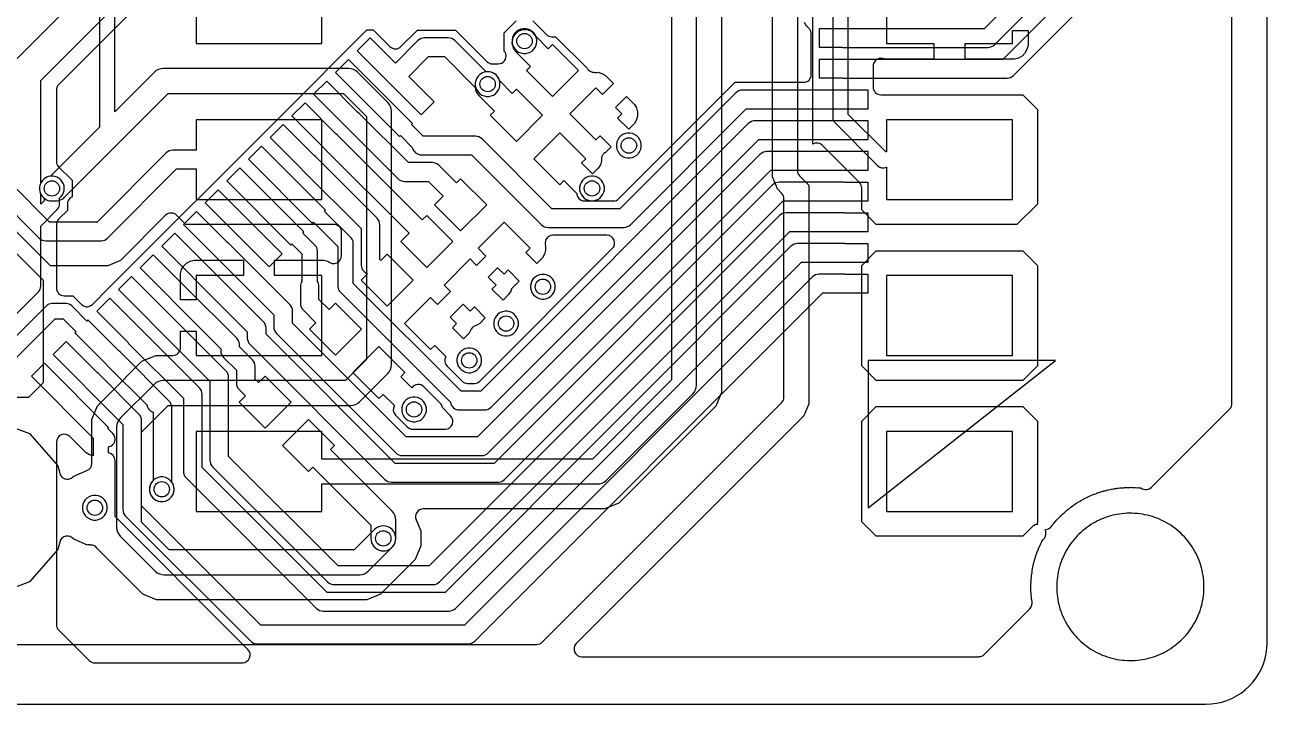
# Model space of a CAD drawing. Header units: millimetres. Extents: x 2.7 to 40, y 1.2 to 40.3.
# Drawn here: x 19.76 to 40, y 1.2 to 12.27 of the extents above; entities that cross this region are included whole.
import ezdxf

# ---------------------------------------------------------------- set-up
doc = ezdxf.new("R2010")
doc.units = ezdxf.units.MM

msp = doc.modelspace()

# ---------------------------------------------------------------- linework, layer by layer
at = {"layer": '16_copper'}
for points in [[(32.346, 13.787), (32.346, 9.893, 0.198912), (32.383, 9.804), (32.533, 9.653), (32.533, 6.094), (32.452, 5.898), (28.744, 2.19, 0.668179), (28.834, 1.973), (35.3, 1.973), (35.305, 1.974, 0.187839), (35.39, 2.01), (36.132, 2.752, 0.133555), (36.166, 2.818), (36.168, 2.827, 0.02702), (36.169, 2.844), (36.169, 2.87), (36.165, 2.898, 0.020237), (36.161, 2.912), (36.161, 2.926), (36.159, 2.954, 0.00337), (36.158, 2.957), (36.155, 2.97, 0.041622), (36.155, 2.997), (36.154, 3.011, 0.003672), (36.154, 3.014), (36.151, 3.026), (36.152, 3.038), (36.152, 3.066, 0.020069), (36.149, 3.08), (36.151, 3.095), (36.152, 3.123, 0.003097), (36.151, 3.125), (36.149, 3.14), (36.151, 3.152), (36.153, 3.18, 0.020786), (36.151, 3.194), (36.154, 3.206), (36.156, 3.234, 0.020995), (36.155, 3.25), (36.158, 3.263), (36.161, 3.291, 0.003387), (36.161, 3.294), (36.161, 3.308), (36.164, 3.32), (36.169, 3.347, 0.019989), (36.169, 3.362), (36.173, 3.375), (36.178, 3.403, 0.003491), (36.178, 3.405), (36.179, 3.418), (36.183, 3.43), (36.189, 3.457, 0.01915), (36.19, 3.471), (36.194, 3.482), (36.201, 3.51, 0.003397), (36.202, 3.512), (36.203, 3.527), (36.209, 3.54), (36.217, 3.567, 0.020042), (36.219, 3.582), (36.225, 3.593), (36.233, 3.62, 0.003542), (36.234, 3.622), (36.237, 3.636), (36.242, 3.647), (36.252, 3.673, 0.017667), (36.255, 3.686), (36.262, 3.699), (36.273, 3.725, 0.0029), (36.273, 3.727), (36.277, 3.742), (36.284, 3.752), (36.295, 3.778, 0.003723), (36.296, 3.78), (36.3, 3.792), (36.307, 3.803), (36.319, 3.829, 0.019138), (36.324, 3.842), (36.33, 3.851), (36.343, 3.876, 0.289238), (36.393, 4.015), (36.391, 4.025), (36.389, 4.035, -0.002055), (36.388, 4.046), (36.395, 4.045, 0.080321), (36.436, 4.056), (36.442, 4.06, 0.052161), (36.468, 4.078), (36.474, 4.083), (36.481, 4.09), (36.499, 4.112, 0.003287), (36.5, 4.115), (36.507, 4.126), (36.517, 4.135), (36.535, 4.157, 0.02072), (36.543, 4.169), (36.551, 4.176), (36.57, 4.197, 0.022458), (36.579, 4.211), (36.592, 4.22), (36.611, 4.241, 0.003372), (36.613, 4.243), (36.62, 4.253), (36.629, 4.26), (36.65, 4.279, 0.02092), (36.659, 4.291), (36.67, 4.299), (36.691, 4.317, 0.021318), (36.701, 4.329), (36.712, 4.336), (36.733, 4.354, 0.003452), (36.735, 4.356), (36.745, 4.366), (36.755, 4.372), (36.778, 4.39, 0.003966), (36.78, 4.392), (36.788, 4.4), (36.8, 4.407), (36.823, 4.423, 0.019902), (36.833, 4.433), (36.844, 4.439), (36.867, 4.454, 0.003369), (36.869, 4.456), (36.881, 4.466), (36.893, 4.472), (36.917, 4.486, 0.003802), (36.919, 4.488), (36.928, 4.496), (36.94, 4.501), (36.964, 4.514, 0.003566), (36.966, 4.516), (36.976, 4.524), (36.988, 4.528), (37.013, 4.541, 0.020002), (37.025, 4.55), (37.037, 4.554), (37.062, 4.566, 0.003328), (37.064, 4.568), (37.077, 4.576), (37.09, 4.58), (37.116, 4.591, 0.003541), (37.118, 4.593), (37.128, 4.599), (37.14, 4.602), (37.166, 4.613, 0.021012), (37.179, 4.62), (37.191, 4.623), (37.217, 4.632, 0.003616), (37.22, 4.633), (37.232, 4.64), (37.247, 4.643), (37.274, 4.652, 0.018626), (37.286, 4.657), (37.298, 4.659), (37.325, 4.667, 0.023099), (37.34, 4.674), (37.353, 4.675), (37.38, 4.682, 0.003636), (37.383, 4.683), (37.396, 4.688), (37.407, 4.689), (37.435, 4.695, 0.017611), (37.447, 4.699), (37.462, 4.7), (37.49, 4.705, 0.003086), (37.492, 4.706), (37.507, 4.71), (37.519, 4.711), (37.547, 4.714, 0.017788), (37.559, 4.718), (37.571, 4.718), (37.599, 4.721, 0.022841), (37.616, 4.724), (37.63, 4.724), (37.658, 4.726, 0.003336), (37.661, 4.726), (37.674, 4.729), (37.685, 4.728), (37.713, 4.729, 0.020666), (37.728, 4.731), (37.742, 4.73), (37.77, 4.73, 0.00359), (37.772, 4.73), (37.785, 4.732), (37.799, 4.73), (37.827, 4.729, 0.021233), (37.842, 4.73), (37.852, 4.728), (37.88, 4.726, 0.003635), (37.883, 4.726), (37.897, 4.727), (37.912, 4.724), (37.94, 4.721), (37.942, 4.721, 0.386005), (38.128, 4.748), (39.39, 6.01, 0.198912), (39.427, 6.1), (39.427, 34.4, 0.198912)], [(20.975, 17.142), (20.975, 10.599), (20.177, 9.801, 0.944219), (20.2, 9.397), (20.263, 9.397, 0.050265), (20.308, 9.403), (20.318, 9.404, 0.128212), (20.407, 9.456), (22.097, 11.147), (24.953, 11.147), (25.327, 10.773), (25.327, 6.814), (24.986, 6.473), (22.013, 6.473, 0.198912), (21.87, 6.414), (21.315, 5.859, 0.198912), (21.255, 5.716), (21.255, 4.08, 0.198912), (21.315, 3.936), (21.885, 3.366, 0.198912), (22.029, 3.307), (25.21, 3.307), (25.22, 3.307, 0.185976), (25.353, 3.366), (25.744, 3.756, 1), (25.456, 4.044), (25.126, 3.713), (22.113, 3.713), (21.662, 4.164), (21.662, 5.631), (22.097, 6.067), (25.07, 6.067, 0.198912), (25.214, 6.127), (25.674, 6.587, 0.198912), (25.733, 6.73), (25.733, 10.857, 0.198912), (25.674, 11), (25.18, 11.494, 0.198912), (25.037, 11.553), (22.013, 11.553, 0.198912), (21.87, 11.494), (21.225, 10.849), (21.225, 17.142, 0.915179)], [(31.11, 15.321), (31.11, 6.279), (31.017, 6.055), (29.435, 4.473), (29.211, 4.38), (26.251, 4.38, 0.534518), (26.134, 4.205), (26.21, 4.021), (26.21, 3.779), (26.117, 3.555), (25.555, 2.993), (25.331, 2.9), (21.907, 2.9), (21.683, 2.993), (21.494, 3.182), (21.494, 3.182), (20.933, 3.743, 0.213793), (20.842, 3.792), (20.837, 3.792, 0.096425), (20.779, 3.792), (20.556, 3.885, 0.639525), (20.328, 3.84), (20.298, 3.719), (19.833, 3.193), (19.177, 2.945)], [(30.297, 15.116), (30.297, 6.484), (29.006, 5.193), (24.6, 5.193), (24.6, 5.64), (22.55, 5.64), (22.55, 4.34), (24.6, 4.34), (24.6, 4.787), (29.09, 4.787, 0.198912), (29.234, 4.846), (30.644, 6.256, 0.198912), (30.703, 6.4), (30.703, 15.2, 0.198912)], [(15.941, 2.173), (28.1, 2.173, 0.198912), (28.19, 2.21), (32.09, 6.11, 0.198912), (32.127, 6.2), (32.127, 9.433, 0.198917), (32.09, 9.522), (32.021, 9.592), (31.94, 9.787), (31.94, 13.893)], [(33.8, 13.26), (33.8, 11.96), (34.571, 11.96), (34.571, 11.706), (33.767, 11.706, 0.563147), (33.579, 11.591), (33.579, 11.253, 0.414214), (33.706, 11.126), (36.018, 11.126), (36.256, 10.888), (36.256, 9.347), (35.923, 9.014), (33.632, 9.014), (33.394, 9.252), (33.394, 9.606, 0.198912), (33.356, 9.696), (32.765, 10.287, 0.387807), (32.596, 10.321), (32.596, 13.566, 0.352243)], [(32.923, 13.131), (32.923, 10.756, 0.198912), (32.96, 10.667), (33.645, 9.982, 0.329608), (33.8, 9.945), (33.8, 9.42), (35.85, 9.42), (35.85, 10.72), (33.8, 10.72), (33.8, 10.195), (33.785, 10.195), (33.173, 10.807), (33.173, 13.079)], [(19.552, 11.637), (20.727, 12.812, 0.198912)], [(19.292, 9.492), (19.992, 8.792, 0.198912), (20.1, 8.748), (21, 8.748), (21.006, 8.748, 0.189183), (21.108, 8.792), (22.233, 9.918), (22.55, 9.918), (22.55, 9.42), (24.6, 9.42), (24.6, 10.72), (22.55, 10.72), (22.55, 10.222), (22.17, 10.222, 0.198912), (22.062, 10.178), (20.937, 9.052), (20.163, 9.052), (19.552, 9.663)], [(19.177, 5.855), (19.833, 5.607), (20.298, 5.081), (20.328, 4.96, 0.433571), (20.49, 4.869), (20.498, 4.873, 0.124598), (20.556, 4.915), (20.771, 5.004, 0.30335), (20.849, 5.121), (20.849, 5.837), (20.942, 6.061), (21.131, 6.25), (21.131, 6.25), (21.668, 6.787), (21.892, 6.88), (22.169, 6.88, 0.414214), (22.296, 7.007), (22.296, 7.276), (22.55, 7.276), (22.55, 6.88), (24.6, 6.88), (24.6, 8.18), (23.829, 8.18), (23.829, 8.434), (24.633, 8.434), (24.698, 8.417, 0.676121), (24.921, 8.508), (24.921, 8.887, 0.414214), (24.794, 9.014), (22.382, 9.014), (22.233, 9.163, 0.414214), (22.053, 9.163), (21.317, 8.426), (21.111, 8.341), (20.183, 8.341), (20.177, 8.341), (19.076, 9.442, 0.198912)]]:
    msp.add_lwpolyline(points, format="xyb", dxfattribs=at)
for points in [[(24.6, 13.26), (23.803, 13.26), (23.803, 14.216), (24.994, 15.406, 0.197633), (25.053, 15.549), (25.104, 15.549), (25.104, 15.93), (25.546, 15.93), (25.546, 15.549), (26.054, 15.549), (26.054, 16.717), (25.546, 16.717), (25.546, 16.336), (25.104, 16.336), (25.104, 16.717), (24.596, 16.717), (24.596, 15.583), (23.456, 14.444, 0.198912), (23.397, 14.3), (23.397, 13.26), (22.55, 13.26), (22.55, 11.96), (24.6, 11.96)], [(33.632, 3.934), (33.394, 4.172), (33.394, 5.808), (33.632, 6.046), (36.018, 6.046), (36.256, 5.808), (36.256, 4.172, 0.075749), (36.256, 4.129), (36.245, 4.127), (36.235, 4.125, 0.13502), (36.177, 4.092), (36.018, 3.934)]]:
    msp.add_lwpolyline(points, format="xyb", close=True, dxfattribs=at)
for points in [[(27.959, 11.807), (27.995, 11.822), (28.028, 11.844), (28.056, 11.872), (28.078, 11.905), (28.093, 11.941), (28.101, 11.98), (28.101, 12.02), (28.093, 12.059), (28.078, 12.095), (28.056, 12.128), (28.028, 12.156), (27.995, 12.178), (27.959, 12.193), (27.92, 12.201), (27.88, 12.201), (27.841, 12.193), (27.805, 12.178), (27.772, 12.156), (27.744, 12.128), (27.722, 12.095), (27.707, 12.059), (27.699, 12.02), (27.699, 11.98), (27.707, 11.941), (27.722, 11.905), (27.744, 11.872), (27.772, 11.844), (27.805, 11.822), (27.841, 11.807), (27.88, 11.799), (27.92, 11.799)], [(35.079, 11.706), (35.079, 11.96), (35.85, 11.96), (35.85, 12.175), (36.104, 12.175), (36.104, 11.927), (36.087, 11.862), (36.053, 11.804), (36.006, 11.757), (35.948, 11.723), (35.883, 11.706)], [(27.359, 11.107), (27.395, 11.122), (27.428, 11.144), (27.456, 11.172), (27.478, 11.205), (27.493, 11.241), (27.501, 11.28), (27.501, 11.32), (27.493, 11.359), (27.478, 11.395), (27.456, 11.428), (27.428, 11.456), (27.395, 11.478), (27.359, 11.493), (27.32, 11.501), (27.28, 11.501), (27.241, 11.493), (27.205, 11.478), (27.172, 11.456), (27.144, 11.428), (27.122, 11.395), (27.107, 11.359), (27.099, 11.32), (27.099, 11.28), (27.107, 11.241), (27.122, 11.205), (27.144, 11.172), (27.172, 11.144), (27.205, 11.122), (27.241, 11.107), (27.28, 11.099), (27.32, 11.099)], [(29.659, 10.107), (29.695, 10.122), (29.728, 10.144), (29.756, 10.172), (29.778, 10.205), (29.793, 10.241), (29.801, 10.28), (29.801, 10.32), (29.793, 10.359), (29.778, 10.395), (29.756, 10.428), (29.728, 10.456), (29.695, 10.478), (29.659, 10.493), (29.62, 10.501), (29.58, 10.501), (29.541, 10.493), (29.505, 10.478), (29.472, 10.456), (29.444, 10.428), (29.422, 10.395), (29.407, 10.359), (29.399, 10.32), (29.399, 10.28), (29.407, 10.241), (29.422, 10.205), (29.444, 10.172), (29.472, 10.144), (29.505, 10.122), (29.541, 10.107), (29.58, 10.099), (29.62, 10.099)], [(29.059, 9.407), (29.095, 9.422), (29.128, 9.444), (29.156, 9.472), (29.178, 9.505), (29.193, 9.541), (29.201, 9.58), (29.201, 9.62), (29.193, 9.659), (29.178, 9.695), (29.156, 9.728), (29.128, 9.756), (29.095, 9.778), (29.059, 9.793), (29.02, 9.801), (28.98, 9.801), (28.941, 9.793), (28.905, 9.778), (28.872, 9.756), (28.844, 9.728), (28.822, 9.695), (28.807, 9.659), (28.799, 9.62), (28.799, 9.58), (28.807, 9.541), (28.822, 9.505), (28.844, 9.472), (28.872, 9.444), (28.905, 9.422), (28.941, 9.407), (28.98, 9.399), (29.02, 9.399)], [(33.632, 6.474), (33.394, 6.712), (33.394, 8.348), (33.632, 8.586), (36.018, 8.586), (36.256, 8.348), (36.256, 6.712), (36.018, 6.474)], [(22.296, 7.784), (22.296, 8.213), (22.313, 8.278), (22.347, 8.336), (22.394, 8.383), (22.452, 8.417), (22.517, 8.434), (23.321, 8.434), (23.321, 8.18), (22.55, 8.18), (22.55, 7.784)], [(28.259, 7.807), (28.295, 7.822), (28.328, 7.844), (28.356, 7.872), (28.378, 7.905), (28.393, 7.941), (28.401, 7.98), (28.401, 8.02), (28.393, 8.059), (28.378, 8.095), (28.356, 8.128), (28.328, 8.156), (28.295, 8.178), (28.259, 8.193), (28.22, 8.201), (28.18, 8.201), (28.141, 8.193), (28.105, 8.178), (28.072, 8.156), (28.044, 8.128), (28.022, 8.095), (28.007, 8.059), (27.999, 8.02), (27.999, 7.98), (28.007, 7.941), (28.022, 7.905), (28.044, 7.872), (28.072, 7.844), (28.105, 7.822), (28.141, 7.807), (28.18, 7.799), (28.22, 7.799)], [(35.85, 8.18), (33.8, 8.18), (33.8, 6.88), (35.85, 6.88)], [(27.659, 7.207), (27.695, 7.222), (27.728, 7.244), (27.756, 7.272), (27.778, 7.305), (27.793, 7.341), (27.801, 7.38), (27.801, 7.42), (27.793, 7.459), (27.778, 7.495), (27.756, 7.528), (27.728, 7.556), (27.695, 7.578), (27.659, 7.593), (27.62, 7.601), (27.58, 7.601), (27.541, 7.593), (27.505, 7.578), (27.472, 7.556), (27.444, 7.528), (27.422, 7.495), (27.407, 7.459), (27.399, 7.42), (27.399, 7.38), (27.407, 7.341), (27.422, 7.305), (27.444, 7.272), (27.472, 7.244), (27.505, 7.222), (27.541, 7.207), (27.58, 7.199), (27.62, 7.199)], [(27.059, 6.607), (27.095, 6.622), (27.128, 6.644), (27.156, 6.672), (27.178, 6.705), (27.193, 6.741), (27.201, 6.78), (27.201, 6.82), (27.193, 6.859), (27.178, 6.895), (27.156, 6.928), (27.128, 6.956), (27.095, 6.978), (27.059, 6.993), (27.02, 7.001), (26.98, 7.001), (26.941, 6.993), (26.905, 6.978), (26.872, 6.956), (26.844, 6.928), (26.822, 6.895), (26.807, 6.859), (26.799, 6.82), (26.799, 6.78), (26.807, 6.741), (26.822, 6.705), (26.844, 6.672), (26.872, 6.644), (26.905, 6.622), (26.941, 6.607), (26.98, 6.599), (27.02, 6.599)], [(26.159, 5.807), (26.195, 5.822), (26.228, 5.844), (26.256, 5.872), (26.278, 5.905), (26.293, 5.941), (26.301, 5.98), (26.301, 6.02), (26.293, 6.059), (26.278, 6.095), (26.256, 6.128), (26.228, 6.156), (26.195, 6.178), (26.159, 6.193), (26.12, 6.201), (26.08, 6.201), (26.041, 6.193), (26.005, 6.178), (25.972, 6.156), (25.944, 6.128), (25.922, 6.095), (25.907, 6.059), (25.899, 6.02), (25.899, 5.98), (25.907, 5.941), (25.922, 5.905), (25.944, 5.872), (25.972, 5.844), (26.005, 5.822), (26.041, 5.807), (26.08, 5.799), (26.12, 5.799)], [(35.85, 5.64), (33.8, 5.64), (33.8, 4.34), (35.85, 4.34)], [(22.049, 4.507), (22.085, 4.522), (22.118, 4.544), (22.146, 4.572), (22.168, 4.605), (22.183, 4.641), (22.191, 4.68), (22.191, 4.72), (22.183, 4.759), (22.168, 4.795), (22.146, 4.828), (22.118, 4.856), (22.085, 4.878), (22.049, 4.893), (22.01, 4.901), (21.97, 4.901), (21.931, 4.893), (21.895, 4.878), (21.862, 4.856), (21.834, 4.828), (21.812, 4.795), (21.797, 4.759), (21.789, 4.72), (21.789, 4.68), (21.797, 4.641), (21.812, 4.605), (21.834, 4.572), (21.862, 4.544), (21.895, 4.522), (21.931, 4.507), (21.97, 4.499), (22.01, 4.499)], [(20.959, 4.207), (20.995, 4.222), (21.028, 4.244), (21.056, 4.272), (21.078, 4.305), (21.093, 4.341), (21.101, 4.38), (21.101, 4.42), (21.093, 4.459), (21.078, 4.495), (21.056, 4.528), (21.028, 4.556), (20.995, 4.578), (20.959, 4.593), (20.92, 4.601), (20.88, 4.601), (20.841, 4.593), (20.805, 4.578), (20.772, 4.556), (20.744, 4.528), (20.722, 4.495), (20.707, 4.459), (20.699, 4.42), (20.699, 4.38), (20.707, 4.341), (20.722, 4.305), (20.744, 4.272), (20.772, 4.244), (20.805, 4.222), (20.841, 4.207), (20.88, 4.199), (20.92, 4.199)]]:
    msp.add_lwpolyline(points, close=True, dxfattribs=at)
msp.add_lwpolyline([(18.936, 9.228), (20.056, 8.108), (20.056, 6.432), (19.818, 6.194), (18.032, 6.194)], dxfattribs=at)
at = {"layer": '1_copper'}
for points in [[(38.948, 34.044), (38.948, 14.956), (35.694, 11.702), (33.1, 11.702), (33.076, 11.7), (32.7, 11.7), (32.7, 11.4), (33.077, 11.4, 0.038611), (33.1, 11.398), (35.757, 11.398), (35.763, 11.398, 0.189183), (35.865, 11.442), (39.208, 14.785, 0.198912), (39.252, 14.893), (39.252, 34.107, 0.198912)], [(38.448, 33.737), (38.448, 15.263), (35.387, 12.202), (33.1, 12.202), (33.076, 12.2), (32.7, 12.2), (32.7, 11.9), (33.077, 11.9, 0.038611), (33.1, 11.898), (35.45, 11.898), (35.456, 11.898, 0.189183), (35.558, 11.942), (38.708, 15.092, 0.198912), (38.752, 15.2), (38.752, 33.8, 0.198912)], [(18.78, 6.716), (19.982, 7.918, 0.198912), (20.019, 8.008), (20.019, 8.988), (20.288, 9.258, 0.198912), (20.325, 9.346), (20.325, 9.442, 0.915179), (20.105, 9.778), (20.072, 9.756, 0.107294), (20.019, 9.689), (20.019, 11.358), (22.838, 14.177, 0.668179)], [(23.01, 13.99), (20.31, 11.29, 0.198912), (20.273, 11.2), (20.273, 10.044, 0.198912), (20.31, 9.954), (20.528, 9.736), (20.528, 9.464, 0.308004), (20.452, 9.335), (20.452, 9.242), (20.31, 9.1, 0.198912), (20.273, 9.01), (20.273, 7.979, 0.414214), (20.4, 7.852), (20.54, 7.852), (20.681, 7.711), (20.691, 7.703), (20.701, 7.694), (20.702, 7.694), (20.703, 7.693), (20.714, 7.687), (20.726, 7.682), (20.727, 7.681), (20.728, 7.681), (20.741, 7.678), (20.753, 7.675), (20.754, 7.675), (20.756, 7.674), (20.769, 7.674), (20.781, 7.674), (20.783, 7.674, 0.174637), (20.86, 7.711), (21.119, 7.969), (21.119, 7.969), (23.955, 10.805), (23.955, 10.805), (25.332, 12.182), (25.437, 12.182), (25.708, 11.911, 0.414214), (25.888, 11.911), (26.157, 12.179), (26.775, 12.179), (27.287, 11.667, 0.198912), (27.377, 11.63), (27.473, 11.63, 0.491356), (27.595, 11.789), (27.594, 11.796, 0.081951), (27.57, 11.838), (27.57, 12.137), (27.763, 12.33)], [(28.037, 12.33), (28.257, 12.109, 0.198912), (28.347, 12.072), (28.408, 12.072), (28.924, 11.556, 0.204542), (29.004, 11.496), (29.032, 11.492, 0.109928), (29.096, 11.492), (29.161, 11.475), (29.219, 11.441), (29.348, 11.312), (29.169, 11.132), (29.063, 11.238), (28.638, 10.814), (29.063, 10.39), (29.131, 10.458), (29.311, 10.279), (29.219, 10.186, 0.116178), (29.175, 10.147), (29.172, 10.14, 0.162076), (29.153, 10.051), (29.136, 9.987), (29.102, 9.929), (29.01, 9.837), (28.831, 10.016), (28.899, 10.085), (28.475, 10.509), (28.051, 10.085), (28.475, 9.66), (28.543, 9.729), (28.75, 9.522, 0.011206), (28.751, 9.511), (28.752, 9.504, 0.298649), (28.845, 9.401), (28.851, 9.4, 0.027669), (28.877, 9.397), (29.349, 9.397, 0.198912), (29.439, 9.434), (31.334, 11.329), (32.446, 11.329, 0.414214), (32.573, 11.456), (32.573, 12.115, 0.16802), (32.546, 12.194), (32.54, 12.2, 0.1067), (32.497, 12.244), (32.463, 12.302)], [(19.025, 6.248), (20.252, 7.475), (20.383, 7.475), (20.594, 7.265), (20.576, 7.247), (21.081, 6.742, 0.038623), (21.096, 6.724), (21.751, 6.069, 0.08888), (21.775, 6.013), (21.795, 5.99, 0.102677), (21.848, 5.957), (21.848, 4.842, 0.951639), (22.118, 4.544), (22.146, 4.572, 0.342524), (22.152, 4.819), (22.152, 6.035, 0.198912), (22.108, 6.143), (21.312, 6.939), (21.293, 6.954), (20.788, 7.459), (20.771, 7.441), (20.524, 7.688, 0.198912), (20.435, 7.725), (20.2, 7.725, 0.198912), (20.112, 7.688), (18.812, 6.388, 0.198912)]]:
    msp.add_lwpolyline(points, format="xyb", dxfattribs=at)
for points in [[(28.78, 11.521), (28.356, 11.945), (28.287, 11.877), (28.088, 12.076, 0.982237), (27.717, 11.888), (27.721, 11.881, 0.074342), (27.756, 11.833), (28, 11.589), (27.931, 11.521), (28.356, 11.097)], [(28.192, 10.792), (27.768, 11.216), (27.699, 11.148), (27.496, 11.351, 0.061449), (27.476, 11.402), (27.455, 11.431, 0.25467), (27.274, 11.501), (26.767, 12.008, 0.198912), (26.659, 12.052), (26.272, 12.052, 0.198912), (26.165, 12.008), (25.798, 11.641), (25.385, 12.055), (25.172, 11.843), (25.676, 11.34, 0.079006), (25.71, 11.306), (26.215, 10.8), (26.428, 11.012), (26.014, 11.426), (26.335, 11.748), (26.596, 11.748), (27.098, 11.246, 0.181962), (27.156, 11.116), (27.412, 10.86), (27.343, 10.792), (27.768, 10.367)], [(29.523, 8.966, 0.189183), (29.625, 9.01), (31.513, 10.898), (33.1, 10.898), (33.124, 10.9), (33.5, 10.9), (33.5, 11.2), (33.123, 11.2, 0.038611), (33.1, 11.202), (31.45, 11.202, 0.198912), (31.342, 11.158), (29.454, 9.27), (28.346, 9.27), (27.208, 10.408, 0.198912), (27.1, 10.452), (26.248, 10.452), (26.058, 10.642), (26.074, 10.659), (25.031, 11.702), (24.819, 11.489), (25.862, 10.447), (25.878, 10.463), (26.072, 10.269, 0.355286), (26.22, 10.148), (27.037, 10.148), (28.175, 9.01, 0.198912), (28.283, 8.965), (29.517, 8.965)], [(27.284, 9.334), (26.86, 9.759), (26.792, 9.691), (26.508, 9.976, 0.198912), (26.4, 10.021), (26.008, 10.021), (25.201, 10.828), (25.182, 10.843), (24.677, 11.348), (24.465, 11.136), (24.97, 10.631, 0.038623), (24.985, 10.613), (25.837, 9.76, 0.198912), (25.945, 9.716), (26.337, 9.716), (26.577, 9.476), (26.436, 9.334), (26.86, 8.91)], [(26.732, 8.735), (26.307, 9.159), (26.235, 9.087), (24.847, 10.475), (24.829, 10.49), (24.324, 10.995), (24.112, 10.782), (24.617, 10.277, 0.038623), (24.632, 10.259), (26.02, 8.871), (25.883, 8.735), (26.307, 8.31)], [(27.255, 5.993, 0.189183), (27.357, 6.037), (31.718, 10.398), (33.1, 10.398), (33.124, 10.4), (33.5, 10.4), (33.5, 10.7), (33.123, 10.7, 0.038611), (33.1, 10.702), (31.655, 10.702, 0.198912), (31.547, 10.658), (27.187, 6.297), (26.868, 6.297), (25.111, 8.054), (25.111, 8.706, 0.198912), (25.074, 8.795), (24.642, 9.227), (24.66, 9.244), (23.617, 10.287), (23.405, 10.075), (24.448, 9.032), (24.465, 9.05), (24.861, 8.654), (24.861, 8.002, 0.198912), (24.897, 7.914), (26.694, 6.117, 0.361562), (26.843, 5.992), (27.25, 5.992)], [(26.086, 8.107), (25.662, 8.531), (25.558, 8.426), (25.543, 8.442), (25.543, 9.009, 0.198912), (25.498, 9.117), (24.493, 10.121), (24.475, 10.136), (23.97, 10.641), (23.758, 10.429), (24.263, 9.924, 0.038623), (24.278, 9.906), (25.238, 8.946), (25.238, 8.378, 0.334584), (25.342, 8.211), (25.238, 8.107), (25.662, 7.682)], [(27.206, 5.248, 0.189183), (27.308, 5.292), (31.913, 9.898), (33.1, 9.898), (33.124, 9.9), (33.5, 9.9), (33.5, 10.2), (33.123, 10.2, 0.038611), (33.1, 10.202), (31.85, 10.202, 0.198912), (31.742, 10.158), (27.137, 5.552), (25.974, 5.552), (24.121, 7.406), (24.121, 7.603, 0.198912), (24.076, 7.71), (23.079, 8.707), (23.061, 8.722), (22.556, 9.227), (22.344, 9.015), (22.849, 8.51, 0.038623), (22.864, 8.491), (23.816, 7.539), (23.816, 7.343, 0.198912), (23.86, 7.235), (25.803, 5.292, 0.198912), (25.911, 5.248), (27.2, 5.248)], [(25.246, 7.308), (24.822, 7.732), (24.718, 7.628), (24.552, 7.793), (24.552, 8, 0.153402), (24.525, 8.087), (24.525, 8.585, 0.198912), (24.488, 8.673), (24.289, 8.873), (24.306, 8.891), (23.263, 9.934), (23.051, 9.722), (24.094, 8.679), (24.112, 8.696), (24.275, 8.533), (24.275, 8.086, 0.151551), (24.248, 8), (24.248, 7.73, 0.198912), (24.292, 7.622), (24.502, 7.412), (24.398, 7.308), (24.822, 6.884)], [(27.474, 4.816, 0.189183), (27.576, 4.86), (32.113, 9.398), (33.1, 9.398), (33.124, 9.4), (33.5, 9.4), (33.5, 9.7), (33.123, 9.7, 0.038611), (33.1, 9.702), (32.05, 9.702, 0.198912), (31.942, 9.658), (27.405, 5.121), (25.795, 5.121), (23.689, 7.227), (23.689, 7.327, 0.198912), (23.644, 7.435), (22.726, 8.353), (22.707, 8.368), (22.203, 8.873), (21.99, 8.661), (22.495, 8.156, 0.038623), (22.51, 8.138), (23.384, 7.264), (23.384, 7.164, 0.198912), (23.429, 7.056), (25.624, 4.86, 0.198912), (25.732, 4.816), (27.468, 4.816)], [(20.019, 9.511, 0.112179), (20.075, 9.442), (20.075, 9.398), (20.019, 9.342)], [(26.416, 3.148, 0.189183), (26.518, 3.192), (32.224, 8.898), (33.1, 8.898), (33.124, 8.9), (33.5, 8.9), (33.5, 9.2), (33.123, 9.2, 0.038611), (33.1, 9.202), (32.161, 9.202, 0.198912), (32.053, 9.158), (26.348, 3.452), (24.863, 3.452), (23.079, 5.236), (23.079, 6.522, 0.198912), (23.035, 6.63), (22.019, 7.646), (22, 7.661), (21.495, 8.166), (21.283, 7.954), (21.788, 7.449, 0.038623), (21.803, 7.431), (22.775, 6.459), (22.775, 5.173, 0.198912), (22.819, 5.065), (24.692, 3.192, 0.198912), (24.8, 3.148), (26.411, 3.148)], [(27.087, 6.425, 0.187839), (27.171, 6.461), (29.331, 8.621, 0.668179), (29.241, 8.838), (28.363, 8.838, 0.284784), (28.25, 8.768), (28.249, 8.766, 0.190892), (28.245, 8.661), (28.245, 8.594), (28.228, 8.529), (28.195, 8.471), (28.102, 8.379), (27.923, 8.559), (27.991, 8.627), (27.567, 9.052), (27.143, 8.627), (27.272, 8.498), (27.12, 8.346), (27.014, 8.452), (26.59, 8.027), (26.696, 7.921), (26.484, 7.709), (26.369, 7.824), (25.945, 7.399), (26.369, 6.975), (26.438, 7.044), (26.62, 6.861, 0.34539), (26.639, 6.706), (26.883, 6.461, 0.198912), (26.973, 6.424), (27.081, 6.424)], [(26.674, 2.716, 0.189183), (26.776, 2.76), (32.413, 8.398), (33.1, 8.398), (33.124, 8.4), (33.5, 8.4), (33.5, 8.7), (33.123, 8.7, 0.038611), (33.1, 8.702), (32.35, 8.702, 0.198912), (32.242, 8.658), (26.605, 3.021), (24.684, 3.021), (22.648, 5.057), (22.648, 6.247, 0.198912), (22.603, 6.355), (21.665, 7.293), (21.647, 7.308), (21.142, 7.813), (20.93, 7.6), (21.435, 7.095, 0.038623), (21.45, 7.077), (22.343, 6.184), (22.343, 4.994, 0.198912), (22.387, 4.886), (24.513, 2.76, 0.198912), (24.621, 2.716), (26.668, 2.716)], [(24.098, 6.118), (23.674, 6.542), (23.569, 6.438), (23.511, 6.496), (23.511, 6.701, 0.198912), (23.467, 6.809), (23.257, 7.019, 0.255512), (23.212, 7.16), (22.372, 8), (22.354, 8.015), (21.849, 8.52), (21.637, 8.308), (22.142, 7.803, 0.038623), (22.157, 7.784), (22.952, 6.989), (22.952, 6.955, 0.198912), (22.997, 6.848), (23.206, 6.638), (23.206, 6.433, 0.198912), (23.251, 6.325), (23.354, 6.223), (23.249, 6.118), (23.674, 5.694)], [(27.37, 7.959), (27.439, 8.027), (27.309, 8.157), (27.461, 8.309), (27.567, 8.203), (27.635, 8.272), (27.815, 8.092), (27.716, 7.993, 0.144481), (27.675, 7.929), (27.642, 7.872), (27.55, 7.779)], [(26.992, 2.185, 0.189183), (27.094, 2.229), (32.763, 7.898), (33.1, 7.898), (33.124, 7.9), (33.5, 7.9), (33.5, 8.2), (33.123, 8.2, 0.038611), (33.1, 8.202), (32.7, 8.202, 0.198912), (32.592, 8.158), (26.923, 2.489), (23.605, 2.489), (21.662, 4.432), (21.662, 5.819, 0.198912), (21.617, 5.926), (20.958, 6.586), (20.94, 6.601), (20.435, 7.105), (20.223, 6.893), (20.728, 6.388, 0.038623), (20.742, 6.37), (21.357, 5.756), (21.357, 4.369, 0.198912), (21.402, 4.262), (23.435, 2.229, 0.198912), (23.542, 2.184), (26.986, 2.184)], [(26.725, 7.331), (26.793, 7.399), (26.687, 7.505), (26.9, 7.718), (27.014, 7.603), (27.083, 7.672), (27.262, 7.492), (27.17, 7.4), (27.112, 7.367, 0.203303), (27.033, 7.307), (26.997, 7.243), (26.905, 7.151)], [(26.613, 5.68, 0.649818), (26.697, 5.896), (26.562, 6.03, 0.167832), (26.527, 6.105), (26.261, 6.37, 0.47093), (26.065, 6.353), (25.885, 6.532), (25.953, 6.601), (25.529, 7.025), (25.105, 6.601), (25.529, 6.177), (25.598, 6.245), (25.78, 6.063, 0.34539), (25.799, 5.907), (25.989, 5.717, 0.198912), (26.079, 5.679), (26.607, 5.679)], [(23.31, 1.874, 0.649818), (23.394, 2.09), (23.226, 2.258), (21.23, 4.254), (21.23, 5.167, 0.364078), (21.125, 5.292), (21.125, 5.393, 0.606806), (21.193, 5.608), (21.108, 5.693), (21.124, 5.709), (20.081, 6.752), (19.869, 6.54), (20.875, 5.534), (20.875, 5.244), (20.814, 5.26), (20.756, 5.294), (20.49, 5.56, 0.668179), (20.273, 5.47), (20.273, 2.5, 0.198912), (20.31, 2.41), (20.81, 1.91, 0.198912), (20.9, 1.873), (23.304, 1.873)], [(25.637, 3.7, 0.361416), (25.803, 3.9), (25.803, 4.2, 0.198912), (25.744, 4.344), (24.741, 5.347), (24.805, 5.411), (24.381, 5.835), (23.957, 5.411), (24.381, 4.987), (24.453, 5.059), (25.397, 4.116), (25.397, 3.9), (25.4, 3.865), (25.409, 3.83), (25.424, 3.798), (25.445, 3.769), (25.47, 3.744), (25.499, 3.723), (25.532, 3.709), (25.566, 3.7), (25.602, 3.697)]]:
    msp.add_lwpolyline(points, format="xyb", close=True, dxfattribs=at)
for points in [[(29.418, 10.745), (29.487, 10.814), (29.381, 10.92), (29.56, 11.1), (29.69, 10.97), (29.724, 10.912), (29.741, 10.847), (29.741, 10.78), (29.724, 10.716), (29.69, 10.658), (29.598, 10.566)], [(23.953, 8.537), (22.91, 9.58), (22.698, 9.368), (23.741, 8.325)], [(36.55, 6.8), (36.55, 6.8), (33.5, 6.8), (33.5, 6.8), (33.5, 4.4), (33.5, 4.4)]]:
    msp.add_lwpolyline(points, close=True, dxfattribs=at)
at = {"layer": 'drills_via_1_16'}
for centre in [(27.9, 12), (27.3, 11.3), (29.6, 10.3), (20.2, 9.6), (29, 9.6), (28.2, 8), (27.6, 7.4), (27, 6.8), (26.1, 6), (21.99, 4.7), (20.9, 4.4), (25.6, 3.9)]:
    msp.add_circle(centre, 0.125, dxfattribs=at)
at = {"layer": 'holes'}
msp.add_lwpolyline([(36.571, 3.11), (36.572, 3.068), (36.574, 3.027), (36.578, 2.985), (36.583, 2.944), (36.589, 2.903), (36.597, 2.862), (36.606, 2.821), (36.617, 2.781), (36.629, 2.741), (36.643, 2.702), (36.657, 2.663), (36.674, 2.625), (36.691, 2.587), (36.71, 2.55), (36.73, 2.513), (36.751, 2.477), (36.774, 2.442), (36.798, 2.408), (36.823, 2.375), (36.849, 2.342), (36.876, 2.311), (36.904, 2.28), (36.934, 2.251), (36.964, 2.222), (36.995, 2.195), (37.028, 2.168), (37.061, 2.143), (37.095, 2.119), (37.129, 2.096), (37.165, 2.074), (37.201, 2.054), (37.238, 2.035), (37.276, 2.017), (37.314, 2), (37.353, 1.985), (37.392, 1.971), (37.432, 1.959), (37.472, 1.948), (37.513, 1.938), (37.553, 1.93), (37.595, 1.923), (37.636, 1.918), (37.677, 1.914), (37.719, 1.911), (37.761, 1.91), (37.802, 1.91), (37.844, 1.912), (37.885, 1.916), (37.927, 1.92), (37.968, 1.926), (38.009, 1.934), (38.05, 1.943), (38.09, 1.953), (38.13, 1.965), (38.169, 1.978), (38.209, 1.993), (38.247, 2.008), (38.285, 2.026), (38.322, 2.044), (38.359, 2.064), (38.395, 2.085), (38.43, 2.107), (38.465, 2.131), (38.498, 2.155), (38.531, 2.181), (38.562, 2.208), (38.593, 2.236), (38.623, 2.265), (38.652, 2.295), (38.68, 2.326), (38.706, 2.358), (38.732, 2.391), (38.756, 2.425), (38.779, 2.46), (38.801, 2.495), (38.822, 2.531), (38.842, 2.568), (38.86, 2.606), (38.877, 2.644), (38.892, 2.682), (38.906, 2.721), (38.919, 2.761), (38.931, 2.801), (38.941, 2.841), (38.949, 2.882), (38.956, 2.923), (38.962, 2.965), (38.967, 3.006), (38.969, 3.048), (38.971, 3.089), (38.971, 3.131), (38.969, 3.173), (38.967, 3.214), (38.962, 3.255), (38.956, 3.297), (38.949, 3.338), (38.941, 3.379), (38.931, 3.419), (38.919, 3.459), (38.906, 3.499), (38.892, 3.538), (38.877, 3.576), (38.86, 3.615), (38.842, 3.652), (38.822, 3.689), (38.801, 3.725), (38.779, 3.76), (38.756, 3.795), (38.732, 3.829), (38.706, 3.862), (38.68, 3.894), (38.652, 3.925), (38.623, 3.955), (38.593, 3.984), (38.562, 4.012), (38.531, 4.039), (38.498, 4.065), (38.465, 4.089), (38.43, 4.113), (38.395, 4.135), (38.359, 4.156), (38.322, 4.176), (38.285, 4.194), (38.247, 4.212), (38.209, 4.227), (38.169, 4.242), (38.13, 4.255), (38.09, 4.267), (38.05, 4.277), (38.009, 4.286), (37.968, 4.294), (37.927, 4.3), (37.885, 4.304), (37.844, 4.308), (37.802, 4.31), (37.761, 4.31), (37.719, 4.309), (37.677, 4.306), (37.636, 4.302), (37.595, 4.297), (37.553, 4.29), (37.513, 4.282), (37.472, 4.272), (37.432, 4.261), (37.392, 4.249), (37.353, 4.235), (37.314, 4.22), (37.276, 4.203), (37.238, 4.185), (37.201, 4.166), (37.165, 4.146), (37.129, 4.124), (37.095, 4.101), (37.061, 4.077), (37.028, 4.052), (36.995, 4.026), (36.964, 3.998), (36.934, 3.97), (36.904, 3.94), (36.876, 3.909), (36.849, 3.878), (36.823, 3.845), (36.798, 3.812), (36.774, 3.778), (36.751, 3.743), (36.73, 3.707), (36.71, 3.671), (36.691, 3.633), (36.674, 3.596), (36.657, 3.557), (36.643, 3.518), (36.629, 3.479), (36.617, 3.439), (36.606, 3.399), (36.597, 3.358), (36.589, 3.317), (36.583, 3.276), (36.578, 3.235), (36.574, 3.193), (36.572, 3.152), (36.571, 3.11)], close=True, dxfattribs=at)
at = {"layer": 'outline'}
msp.add_lwpolyline([(3.7, 1.2), (39, 1.2), (39.087, 1.204), (39.174, 1.215), (39.259, 1.234), (39.342, 1.26), (39.423, 1.294), (39.5, 1.334), (39.574, 1.381), (39.643, 1.434), (39.707, 1.493), (39.766, 1.557), (39.819, 1.626), (39.866, 1.7), (39.906, 1.777), (39.94, 1.858), (39.966, 1.941), (39.985, 2.026), (39.996, 2.113), (40, 2.2), (40, 39.3)], dxfattribs=at)

doc.saveas('drawing.dxf')
